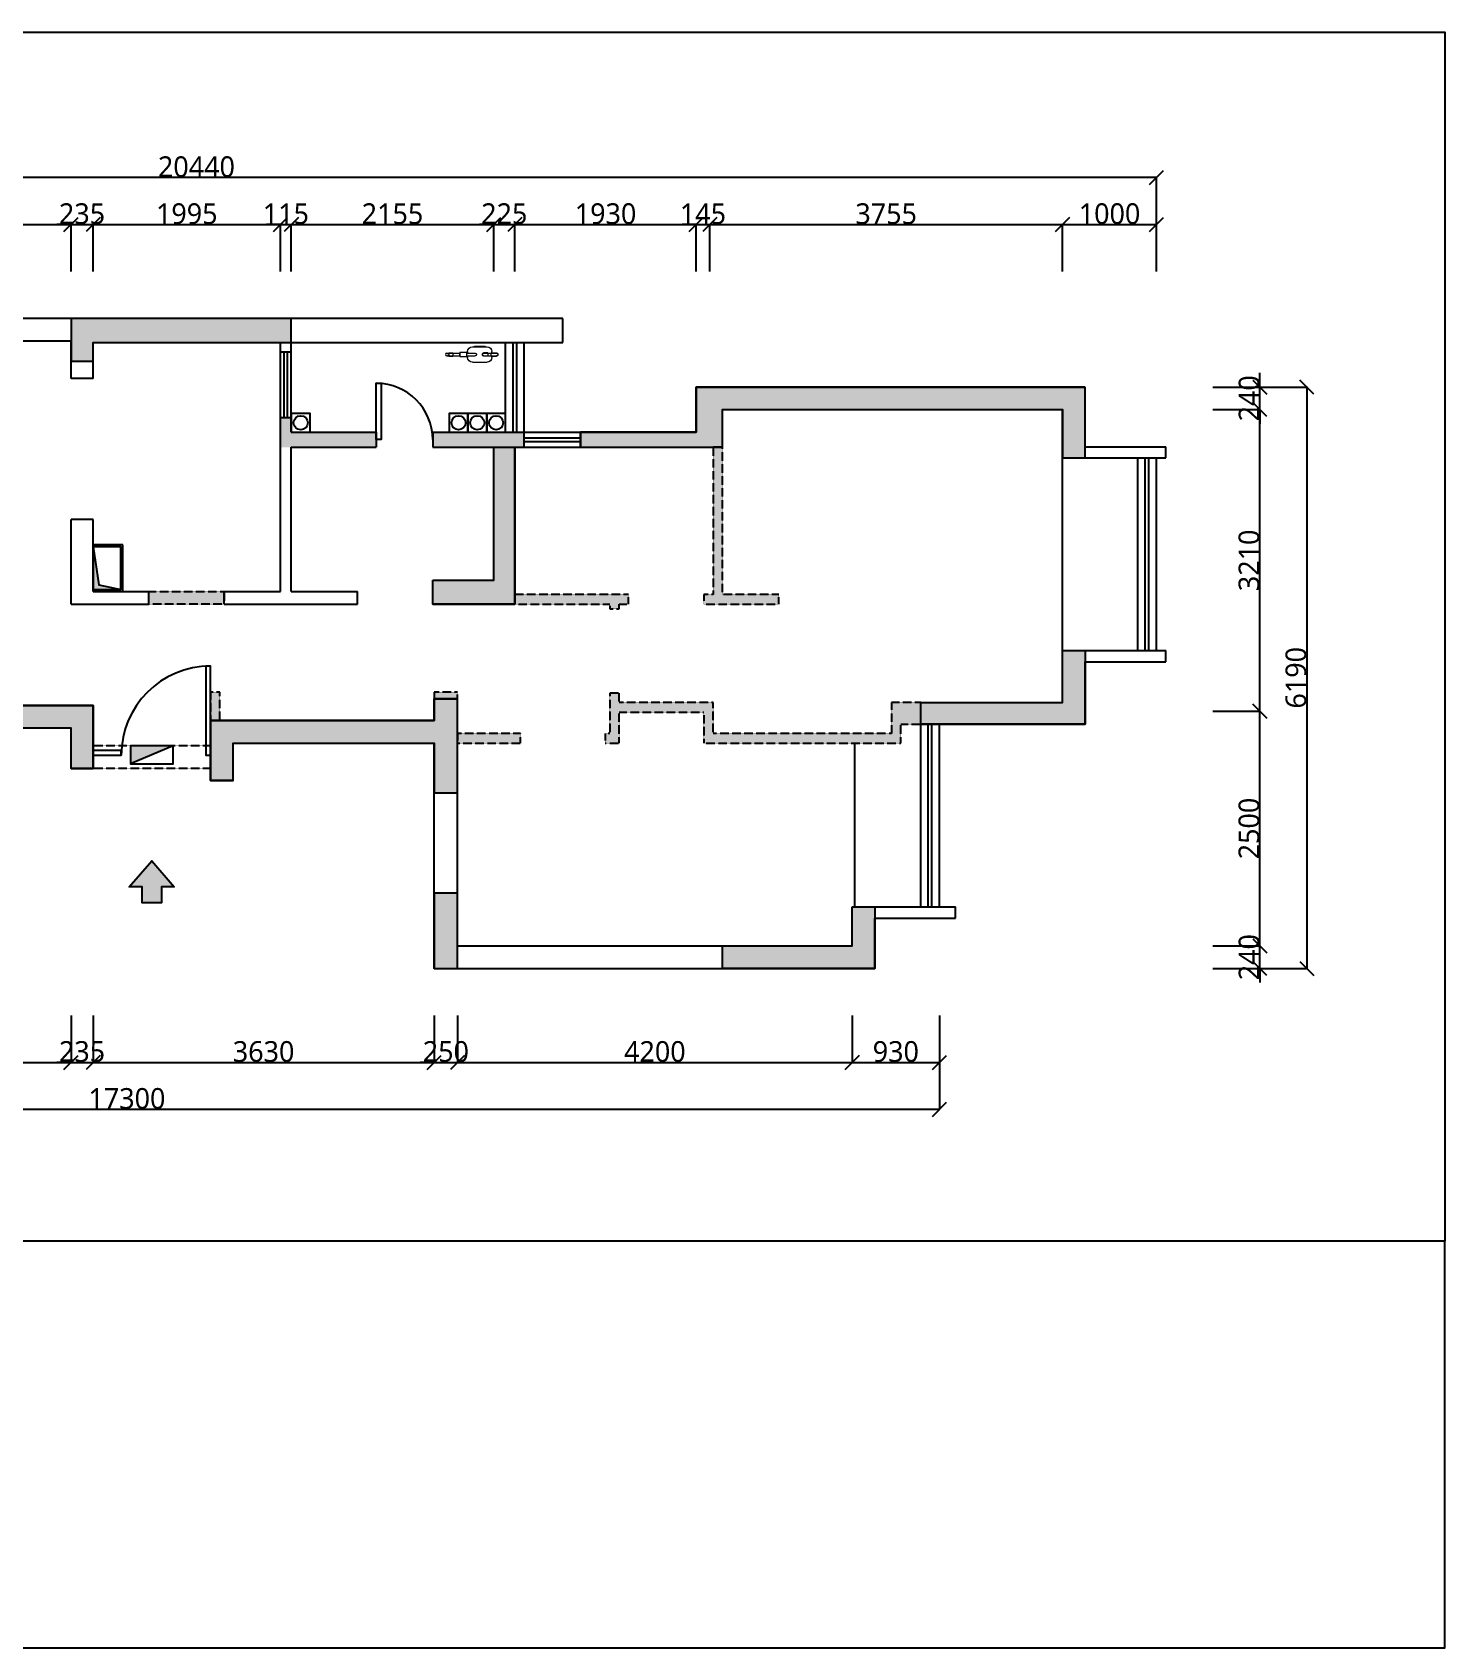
# Model space of a CAD drawing. Header units: millimetres. Extents: x -18923 to 87021, y -73077 to -1985.
# Drawn here: x 19014 to 34049, y -19183 to -1985 of the extents above; entities that cross this region are included whole.
import ezdxf

# ---------------------------------------------------------------- set-up
doc = ezdxf.new("R2010")
doc.units = ezdxf.units.MM
doc.header["$LTSCALE"] = 10
doc.linetypes.add('DASH', pattern=[0.35, 0.25, -0.1])
doc.layers.get('Defpoints').update_dxf_attribs({"color": 250})
for name, color, linetype in [('0文字-标注', 7, 'Continuous'), ('1结构-填充-剪力墙', 251, 'Continuous'), ('1结构-墙体', 7, 'Continuous'), ('1结构-墙体-新建', 7, 'Continuous'), ('1结构-楼梯-栏杆', 43, 'Continuous'), ('1结构-楼梯-梯步', 49, 'Continuous'), ('1结构-窗及电梯', 133, 'Continuous'), ('1结构-门', 133, 'Continuous'), ('2平面-家具-细线', 8, 'Continuous'), ('wall', 1, 'Continuous'), ('平面-文字', 255, 'Continuous'), ('设施-建筑立管-烟', 37, 'Continuous')]:
    doc.layers.add(name, color=color, linetype=linetype)
doc.layers.add('电气', color=18, linetype='Continuous', lineweight=9)
doc.styles.add('dim_font', font='SIMPLEX.shx', dxfattribs={"width": 0.8})
doc.styles.add('图框－雅黑', font='')
doc.styles.get('图框－雅黑').set_extended_font_data('Microsoft YaHei')
doc.dimstyles.new('1-30', dxfattribs={"dimtxt": 150, "dimasz": 4, "dimexe": 1.5, "dimexo": 0, "dimgap": 0.6, "dimtad": 1, "dimdec": 0, "dimlfac": 30, "dimdsep": 46, "dimtxsty": 'dim_font', "dimblk": 'DOTSMALL', "dimcen": 4, "dimdle": 1.5, "dimclrd": 123, "dimclre": 123, "dimclrt": 256, "dimadec": 0, "dimazin": 0, "dimtfac": 1, "dimtdec": 0, "dimtix": 1, "dimtmove": 2, "dimatfit": 3, "dimldrblk": 'DOTSMALL', "dimfxl": 1.5, "dimarcsym": 0})

# ---------------------------------------------------------------- blocks, each defined once
blk = doc.blocks.new('A$C49040A04')
at = {"layer": '设施-建筑立管-烟', "linetype": 'ByBlock'}
blk.add_hatch(color=256, dxfattribs=at).paths.add_polyline_path([(315, 20), (315, 475), (249, 68), (20, 20)])
for p, q in [((0, 495), (315, 495)), ((0, 0), (0, 495))]:
    blk.add_line(p, q, dxfattribs=at)
blk.add_lwpolyline([(315, 20), (20, 20), (20, 475), (315, 475)], close=True, dxfattribs=at)
blk.add_lwpolyline([(315, 475), (254, 70), (20, 20)], dxfattribs=at)
blk = doc.blocks.new('煤气表')
at = {"layer": '电气'}
for p, q in [((834834, -435985), (834792, -435985)), ((834834, -435985), (834792, -435985)), ((834894, -435987), (834792, -435987)), ((834894, -435987), (834792, -435987)), ((834894, -436011), (834792, -436011)), ((834894, -436011), (834792, -436011)), ((834834, -436014), (834792, -436014)), ((834834, -436014), (834792, -436014)), ((834829, -435987), (834829, -435975)), ((834829, -435987), (834829, -435975)), ((834829, -436023), (834829, -436011)), ((834829, -436023), (834829, -436011)), ((834834, -436014), (834834, -435985)), ((834834, -436014), (834834, -435985)), ((834863, -435987), (834834, -435987)), ((834863, -435987), (834834, -435987)), ((834863, -436011), (834834, -436011)), ((834863, -436011), (834834, -436011)), ((834863, -435985), (834863, -436013)), ((834863, -435985), (834897, -435985)), ((834863, -435985), (834863, -436013)), ((834863, -435985), (834897, -435985)), ((834863, -436013), (834897, -436013)), ((834863, -436013), (834897, -436013)), ((834989, -435935), (834869, -435935)), ((834989, -435935), (834869, -435935)), ((834973, -435931), (834885, -435931)), ((834885, -435935), (834885, -435931)), ((834973, -435931), (834885, -435931)), ((834885, -435935), (834885, -435931)), ((835034, -435987), (834967, -435987)), ((835034, -435987), (834967, -435987)), ((835034, -436011), (834967, -436011)), ((835034, -436011), (834967, -436011)), ((834973, -435935), (834973, -435931)), ((834973, -435935), (834973, -435931)), ((835029, -435975), (835029, -435987)), ((835029, -435975), (835029, -435987)), ((835029, -436011), (835029, -436023)), ((835029, -436011), (835029, -436023)), ((835034, -436015), (835034, -435983)), ((835034, -435983), (835093, -435983)), ((835034, -436015), (835034, -435983)), ((835034, -435983), (835093, -435983)), ((835093, -436015), (835034, -436015)), ((835093, -436015), (835034, -436015)), ((835062, -436015), (835062, -436015)), ((835062, -436015), (835062, -436015)), ((835066, -436015), (835066, -436015)), ((835066, -436015), (835066, -436015)), ((835093, -435983), (835093, -436015)), ((835093, -435983), (835093, -436015)), ((835199, -435987), (835093, -435987)), ((835199, -435987), (835093, -435987)), ((835093, -436015), (835093, -435991)), ((835093, -436015), (835093, -435991)), ((835199, -436011), (835093, -436011)), ((835199, -436011), (835093, -436011)), ((835152, -436011), (835149, -436011)), ((835152, -436011), (835149, -436011)), ((835152, -435985), (835152, -436013)), ((835184, -435985), (835152, -435985)), ((835152, -435985), (835152, -436013)), ((835184, -435985), (835152, -435985)), ((835184, -436013), (835152, -436013)), ((835184, -436013), (835152, -436013)), ((835184, -435985), (835184, -436013)), ((835184, -435985), (835184, -436013)), ((834989, -436063), (834869, -436063)), ((834989, -436063), (834869, -436063))]:
    blk.add_line(p, q, dxfattribs=at)
blk.add_circle((835199, -435999), 12, dxfattribs=at)
blk.add_circle((835199, -435999), 12, dxfattribs=at)
blk.add_circle((835199, -435999), 12, dxfattribs=at)
blk.add_circle((835199, -435999), 12, dxfattribs=at)
blk.add_circle((835199, -435999), 12, dxfattribs=at)
blk.add_circle((835199, -435999), 12, dxfattribs=at)
for centre, radius, start, end in [((834792, -435999), 14.4, 90, 270), ((834792, -435999), 14.4, 90, 270), ((834792, -435999), 12, 90, 270), ((834792, -435999), 12, 90, 270), ((834869, -435975), 40, 90, 180), ((834869, -435975), 40, 90, 180), ((834869, -436023), 40, 180, 270), ((834869, -436023), 40, 180, 270), ((834894, -435999), 14.4, 270, 90), ((834894, -435999), 14.4, 270, 90), ((834894, -435999), 12, 270, 90), ((834894, -435999), 12, 270, 90), ((834967, -435999), 12, 90, 270), ((834967, -435999), 12, 90, 270), ((834989, -435975), 40, 0, 90), ((834989, -435975), 40, 0, 90), ((834989, -436023), 40, 270, 0), ((834989, -436023), 40, 270, 0)]:
    blk.add_arc(centre, radius, start, end, dxfattribs=at)
blk = doc.blocks.new('_OBLIQUE')
at = {"color": 0, "linetype": 'ByBlock'}
blk.add_line((-0.5, -0.5), (0.5, 0.5), dxfattribs=at)
blk = doc.blocks.new('*D504')
at = {"layer": '0文字-标注', "color": 8, "lineweight": -2, "transparency": 16777216}
for p, q in [((15966, -12452), (15966, -12953)), ((19426, -12452), (19426, -12953)), ((15964, -12952), (19427, -12952))]:
    blk.add_line(p, q, dxfattribs=at)
at = {"layer": 'Defpoints', "color": 0, "transparency": 16777216}
for p in [(15966, -12452), (19426, -12452), (19426, -12952)]:
    blk.add_point(p, dxfattribs=at)
at = {"layer": '0文字-标注', "color": 8, "lineweight": -2, "transparency": 16777216, "xscale": 150, "yscale": 150, "zscale": 150, "rotation": 180}
blk.add_blockref('_OBLIQUE', (15966, -12952), dxfattribs=at)
at = {"layer": '0文字-标注', "color": 8, "lineweight": -2, "transparency": 16777216, "xscale": 150, "yscale": 150, "zscale": 150}
blk.add_blockref('_OBLIQUE', (19426, -12952), dxfattribs=at)
at = {"layer": '0文字-标注', "color": 255, "transparency": 16777216, "insert": (17696, -12837), "char_height": 220, "attachment_point": 5, "style": '图框－雅黑'}
blk.add_mtext('3460', dxfattribs=at)
blk = doc.blocks.new('_DotSmall')
at = {"color": 0, "linetype": 'ByBlock', "const_width": 0.5}
blk.add_lwpolyline([(-0.0625, 0, 1), (0.0625, 0, 1)], format="xyb", close=True, dxfattribs=at)
blk = doc.blocks.new('*D505')
at = {"layer": '0文字-标注', "color": 8, "lineweight": -2, "transparency": 16777216}
for p, q in [((19426, -12452), (19426, -12953)), ((19661, -12452), (19661, -12953)), ((19426, -12952), (19276, -12952)), ((19426, -12952), (19661, -12952)), ((19661, -12952), (19811, -12952))]:
    blk.add_line(p, q, dxfattribs=at)
at = {"layer": 'Defpoints', "color": 0, "transparency": 16777216}
for p in [(19426, -12452), (19661, -12452), (19661, -12952)]:
    blk.add_point(p, dxfattribs=at)
at = {"layer": '0文字-标注', "color": 8, "lineweight": -2, "transparency": 16777216, "xscale": 150, "yscale": 150, "zscale": 150}
blk.add_blockref('_OBLIQUE', (19426, -12952), dxfattribs=at)
at = {"layer": '0文字-标注', "color": 8, "lineweight": -2, "transparency": 16777216, "xscale": 150, "yscale": 150, "zscale": 150, "rotation": 180}
blk.add_blockref('_OBLIQUE', (19661, -12952), dxfattribs=at)
at = {"layer": '0文字-标注', "color": 255, "transparency": 16777216, "insert": (19543, -12837), "char_height": 220, "attachment_point": 5, "style": '图框－雅黑'}
blk.add_mtext('235', dxfattribs=at)
blk = doc.blocks.new('*D506')
at = {"layer": '0文字-标注', "color": 8, "lineweight": -2, "transparency": 16777216}
for p, q in [((19661, -12452), (19661, -12953)), ((23291, -12452), (23291, -12953)), ((19659, -12952), (23292, -12952))]:
    blk.add_line(p, q, dxfattribs=at)
at = {"layer": 'Defpoints', "color": 0, "transparency": 16777216}
for p in [(19661, -12452), (23291, -12452), (23291, -12952)]:
    blk.add_point(p, dxfattribs=at)
at = {"layer": '0文字-标注', "color": 8, "lineweight": -2, "transparency": 16777216, "xscale": 150, "yscale": 150, "zscale": 150, "rotation": 180}
blk.add_blockref('_OBLIQUE', (19661, -12952), dxfattribs=at)
at = {"layer": '0文字-标注', "color": 8, "lineweight": -2, "transparency": 16777216, "xscale": 150, "yscale": 150, "zscale": 150}
blk.add_blockref('_OBLIQUE', (23291, -12952), dxfattribs=at)
at = {"layer": '0文字-标注', "color": 255, "transparency": 16777216, "insert": (21476, -12837), "char_height": 220, "attachment_point": 5, "style": '图框－雅黑'}
blk.add_mtext('3630', dxfattribs=at)
blk = doc.blocks.new('*D507')
at = {"layer": '0文字-标注', "color": 8, "lineweight": -2, "transparency": 16777216}
for p, q in [((23291, -12452), (23291, -12953)), ((23541, -12452), (23541, -12953)), ((23291, -12952), (23141, -12952)), ((23291, -12952), (23541, -12952)), ((23541, -12952), (23691, -12952))]:
    blk.add_line(p, q, dxfattribs=at)
at = {"layer": 'Defpoints', "color": 0, "transparency": 16777216}
for p in [(23291, -12452), (23541, -12452), (23541, -12952)]:
    blk.add_point(p, dxfattribs=at)
at = {"layer": '0文字-标注', "color": 8, "lineweight": -2, "transparency": 16777216, "xscale": 150, "yscale": 150, "zscale": 150}
blk.add_blockref('_OBLIQUE', (23291, -12952), dxfattribs=at)
at = {"layer": '0文字-标注', "color": 8, "lineweight": -2, "transparency": 16777216, "xscale": 150, "yscale": 150, "zscale": 150, "rotation": 180}
blk.add_blockref('_OBLIQUE', (23541, -12952), dxfattribs=at)
at = {"layer": '0文字-标注', "color": 255, "transparency": 16777216, "insert": (23416, -12837), "char_height": 220, "attachment_point": 5, "style": '图框－雅黑'}
blk.add_mtext('250', dxfattribs=at)
blk = doc.blocks.new('*D508')
at = {"layer": '0文字-标注', "color": 8, "lineweight": -2, "transparency": 16777216}
for p, q in [((23541, -12452), (23541, -12953)), ((27741, -12452), (27741, -12953)), ((23539, -12952), (27742, -12952))]:
    blk.add_line(p, q, dxfattribs=at)
at = {"layer": 'Defpoints', "color": 0, "transparency": 16777216}
for p in [(23541, -12452), (27741, -12452), (27741, -12952)]:
    blk.add_point(p, dxfattribs=at)
at = {"layer": '0文字-标注', "color": 8, "lineweight": -2, "transparency": 16777216, "xscale": 150, "yscale": 150, "zscale": 150, "rotation": 180}
blk.add_blockref('_OBLIQUE', (23541, -12952), dxfattribs=at)
at = {"layer": '0文字-标注', "color": 8, "lineweight": -2, "transparency": 16777216, "xscale": 150, "yscale": 150, "zscale": 150}
blk.add_blockref('_OBLIQUE', (27741, -12952), dxfattribs=at)
at = {"layer": '0文字-标注', "color": 255, "transparency": 16777216, "insert": (25641, -12837), "char_height": 220, "attachment_point": 5, "style": '图框－雅黑'}
blk.add_mtext('4200', dxfattribs=at)
blk = doc.blocks.new('*D509')
at = {"layer": '0文字-标注', "color": 8, "lineweight": -2, "transparency": 16777216}
for p, q in [((27741, -12452), (27741, -12953)), ((28671, -12452), (28671, -12953)), ((27739, -12952), (28672, -12952))]:
    blk.add_line(p, q, dxfattribs=at)
at = {"layer": 'Defpoints', "color": 0, "transparency": 16777216}
for p in [(27741, -12452), (28671, -12452), (28671, -12952)]:
    blk.add_point(p, dxfattribs=at)
at = {"layer": '0文字-标注', "color": 8, "lineweight": -2, "transparency": 16777216, "xscale": 150, "yscale": 150, "zscale": 150, "rotation": 180}
blk.add_blockref('_OBLIQUE', (27741, -12952), dxfattribs=at)
at = {"layer": '0文字-标注', "color": 8, "lineweight": -2, "transparency": 16777216, "xscale": 150, "yscale": 150, "zscale": 150}
blk.add_blockref('_OBLIQUE', (28671, -12952), dxfattribs=at)
at = {"layer": '0文字-标注', "color": 255, "transparency": 16777216, "insert": (28206, -12837), "char_height": 220, "attachment_point": 5, "style": '图框－雅黑'}
blk.add_mtext('930', dxfattribs=at)
blk = doc.blocks.new('*D510')
at = {"layer": '0文字-标注', "color": 8, "lineweight": -2, "transparency": 16777216}
for p, q in [((11371, -12452), (11371, -13453)), ((28671, -12452), (28671, -13453)), ((28672, -13452), (11369, -13452))]:
    blk.add_line(p, q, dxfattribs=at)
at = {"layer": 'Defpoints', "color": 0, "transparency": 16777216}
for p in [(11371, -12452), (28671, -12452), (11371, -13452)]:
    blk.add_point(p, dxfattribs=at)
at = {"layer": '0文字-标注', "color": 8, "lineweight": -2, "transparency": 16777216, "xscale": 150, "yscale": 150, "zscale": 150, "rotation": 180}
blk.add_blockref('_OBLIQUE', (11371, -13452), dxfattribs=at)
at = {"layer": '0文字-标注', "color": 8, "lineweight": -2, "transparency": 16777216, "xscale": 150, "yscale": 150, "zscale": 150}
blk.add_blockref('_OBLIQUE', (28671, -13452), dxfattribs=at)
at = {"layer": '0文字-标注', "color": 255, "transparency": 16777216, "insert": (20021, -13337), "char_height": 220, "attachment_point": 5, "style": '图框－雅黑'}
blk.add_mtext('17300', dxfattribs=at)
blk = doc.blocks.new('*D511')
at = {"layer": '0文字-标注', "color": 8, "lineweight": -2, "transparency": 16777216}
for p, q in [((32081, -11712), (32081, -11562)), ((31581, -11712), (32082, -11712)), ((32081, -11952), (32081, -11712)), ((31581, -11952), (32082, -11952)), ((32081, -11952), (32081, -12102))]:
    blk.add_line(p, q, dxfattribs=at)
at = {"layer": 'Defpoints', "color": 0, "transparency": 16777216}
for p in [(31581, -11712), (32081, -11712), (31581, -11952)]:
    blk.add_point(p, dxfattribs=at)
at = {"layer": '0文字-标注', "color": 8, "lineweight": -2, "transparency": 16777216, "xscale": 150, "yscale": 150, "zscale": 150}
for p, rotation in [((32081, -11712), 270), ((32081, -11952), 90)]:
    blk.add_blockref('_OBLIQUE', p, dxfattribs=dict(at, rotation=rotation))
at = {"layer": '0文字-标注', "color": 255, "transparency": 16777216, "insert": (31967, -11832), "char_height": 220, "attachment_point": 5, "rotation": 90, "style": '图框－雅黑'}
blk.add_mtext('240', dxfattribs=at)
blk = doc.blocks.new('*D512')
at = {"layer": '0文字-标注', "color": 8, "lineweight": -2, "transparency": 16777216}
for p, q in [((31581, -9212), (32082, -9212)), ((32081, -11713), (32081, -9210)), ((31581, -11712), (32082, -11712))]:
    blk.add_line(p, q, dxfattribs=at)
at = {"layer": 'Defpoints', "color": 0, "transparency": 16777216}
for p in [(31581, -9212), (32081, -9212), (31581, -11712)]:
    blk.add_point(p, dxfattribs=at)
at = {"layer": '0文字-标注', "color": 8, "lineweight": -2, "transparency": 16777216, "xscale": 150, "yscale": 150, "zscale": 150}
for p, rotation in [((32081, -9212), 90), ((32081, -11712), 270)]:
    blk.add_blockref('_OBLIQUE', p, dxfattribs=dict(at, rotation=rotation))
at = {"layer": '0文字-标注', "color": 255, "transparency": 16777216, "insert": (31966, -10462), "char_height": 220, "attachment_point": 5, "rotation": 90, "style": '图框－雅黑'}
blk.add_mtext('2500', dxfattribs=at)
blk = doc.blocks.new('*D513')
at = {"layer": '0文字-标注', "color": 8, "lineweight": -2, "transparency": 16777216}
for p, q in [((31581, -6002), (32082, -6002)), ((32081, -9213), (32081, -6000)), ((31581, -9212), (32082, -9212))]:
    blk.add_line(p, q, dxfattribs=at)
at = {"layer": 'Defpoints', "color": 0, "transparency": 16777216}
for p in [(31581, -6002), (32081, -6002), (31581, -9212)]:
    blk.add_point(p, dxfattribs=at)
at = {"layer": '0文字-标注', "color": 8, "lineweight": -2, "transparency": 16777216, "xscale": 150, "yscale": 150, "zscale": 150}
for p, rotation in [((32081, -6002), 90), ((32081, -9212), 270)]:
    blk.add_blockref('_OBLIQUE', p, dxfattribs=dict(at, rotation=rotation))
at = {"layer": '0文字-标注', "color": 255, "transparency": 16777216, "insert": (31966, -7607), "char_height": 220, "attachment_point": 5, "rotation": 90, "style": '图框－雅黑'}
blk.add_mtext('3210', dxfattribs=at)
blk = doc.blocks.new('*D514')
at = {"layer": '0文字-标注', "color": 8, "lineweight": -2, "transparency": 16777216}
for p, q in [((32081, -5762), (32081, -5612)), ((31581, -5762), (32082, -5762)), ((32081, -6002), (32081, -5762)), ((31581, -6002), (32082, -6002)), ((32081, -6002), (32081, -6152))]:
    blk.add_line(p, q, dxfattribs=at)
at = {"layer": 'Defpoints', "color": 0, "transparency": 16777216}
for p in [(31581, -5762), (32081, -5762), (31581, -6002)]:
    blk.add_point(p, dxfattribs=at)
at = {"layer": '0文字-标注', "color": 8, "lineweight": -2, "transparency": 16777216, "xscale": 150, "yscale": 150, "zscale": 150}
for p, rotation in [((32081, -5762), 270), ((32081, -6002), 90)]:
    blk.add_blockref('_OBLIQUE', p, dxfattribs=dict(at, rotation=rotation))
at = {"layer": '0文字-标注', "color": 255, "transparency": 16777216, "insert": (31967, -5882), "char_height": 220, "attachment_point": 5, "rotation": 90, "style": '图框－雅黑'}
blk.add_mtext('240', dxfattribs=at)
blk = doc.blocks.new('*D515')
at = {"layer": '0文字-标注', "color": 8, "lineweight": -2, "transparency": 16777216}
for p, q in [((31581, -5762), (32582, -5762)), ((32581, -5760), (32581, -11953)), ((31581, -11952), (32582, -11952))]:
    blk.add_line(p, q, dxfattribs=at)
at = {"layer": 'Defpoints', "color": 0, "transparency": 16777216}
for p in [(31581, -5762), (31581, -11952), (32581, -11952)]:
    blk.add_point(p, dxfattribs=at)
at = {"layer": '0文字-标注', "color": 8, "lineweight": -2, "transparency": 16777216, "xscale": 150, "yscale": 150, "zscale": 150}
for p, rotation in [((32581, -5762), 90), ((32581, -11952), 270)]:
    blk.add_blockref('_OBLIQUE', p, dxfattribs=dict(at, rotation=rotation))
at = {"layer": '0文字-标注', "color": 255, "transparency": 16777216, "insert": (32466, -8857), "char_height": 220, "attachment_point": 5, "rotation": 90, "style": '图框－雅黑'}
blk.add_mtext('6190', dxfattribs=at)
blk = doc.blocks.new('*D524')
at = {"layer": '0文字-标注', "color": 8, "lineweight": -2, "transparency": 16777216}
for p, q in [((12244, -4032), (19427, -4032)), ((12246, -4532), (12246, -4031)), ((19426, -4532), (19426, -4031))]:
    blk.add_line(p, q, dxfattribs=at)
at = {"layer": 'Defpoints', "color": 0, "transparency": 16777216}
for p in [(19426, -4032), (12246, -4532), (19426, -4532)]:
    blk.add_point(p, dxfattribs=at)
at = {"layer": '0文字-标注', "color": 8, "lineweight": -2, "transparency": 16777216, "xscale": 150, "yscale": 150, "zscale": 150, "rotation": 180}
blk.add_blockref('_OBLIQUE', (12246, -4032), dxfattribs=at)
at = {"layer": '0文字-标注', "color": 8, "lineweight": -2, "transparency": 16777216, "xscale": 150, "yscale": 150, "zscale": 150}
blk.add_blockref('_OBLIQUE', (19426, -4032), dxfattribs=at)
at = {"layer": '0文字-标注', "color": 255, "transparency": 16777216, "insert": (15836, -3917), "char_height": 220, "attachment_point": 5, "style": '图框－雅黑'}
blk.add_mtext('7180', dxfattribs=at)
blk = doc.blocks.new('*D525')
at = {"layer": '0文字-标注', "color": 8, "lineweight": -2, "transparency": 16777216}
for p, q in [((19426, -4032), (19276, -4032)), ((19426, -4532), (19426, -4031)), ((19426, -4032), (19661, -4032)), ((19661, -4532), (19661, -4031)), ((19661, -4032), (19811, -4032))]:
    blk.add_line(p, q, dxfattribs=at)
at = {"layer": 'Defpoints', "color": 0, "transparency": 16777216}
for p in [(19661, -4032), (19426, -4532), (19661, -4532)]:
    blk.add_point(p, dxfattribs=at)
at = {"layer": '0文字-标注', "color": 8, "lineweight": -2, "transparency": 16777216, "xscale": 150, "yscale": 150, "zscale": 150}
blk.add_blockref('_OBLIQUE', (19426, -4032), dxfattribs=at)
at = {"layer": '0文字-标注', "color": 8, "lineweight": -2, "transparency": 16777216, "xscale": 150, "yscale": 150, "zscale": 150, "rotation": 180}
blk.add_blockref('_OBLIQUE', (19661, -4032), dxfattribs=at)
at = {"layer": '0文字-标注', "color": 255, "transparency": 16777216, "insert": (19543, -3917), "char_height": 220, "attachment_point": 5, "style": '图框－雅黑'}
blk.add_mtext('235', dxfattribs=at)
blk = doc.blocks.new('*D526')
at = {"layer": '0文字-标注', "color": 8, "lineweight": -2, "transparency": 16777216}
for p, q in [((19659, -4032), (21657, -4032)), ((19661, -4532), (19661, -4031)), ((21656, -4532), (21656, -4031))]:
    blk.add_line(p, q, dxfattribs=at)
at = {"layer": 'Defpoints', "color": 0, "transparency": 16777216}
for p in [(21656, -4032), (19661, -4532), (21656, -4532)]:
    blk.add_point(p, dxfattribs=at)
at = {"layer": '0文字-标注', "color": 8, "lineweight": -2, "transparency": 16777216, "xscale": 150, "yscale": 150, "zscale": 150, "rotation": 180}
blk.add_blockref('_OBLIQUE', (19661, -4032), dxfattribs=at)
at = {"layer": '0文字-标注', "color": 8, "lineweight": -2, "transparency": 16777216, "xscale": 150, "yscale": 150, "zscale": 150}
blk.add_blockref('_OBLIQUE', (21656, -4032), dxfattribs=at)
at = {"layer": '0文字-标注', "color": 255, "transparency": 16777216, "insert": (20658, -3917), "char_height": 220, "attachment_point": 5, "style": '图框－雅黑'}
blk.add_mtext('1995', dxfattribs=at)
blk = doc.blocks.new('*D527')
at = {"layer": '0文字-标注', "color": 8, "lineweight": -2, "transparency": 16777216}
for p, q in [((21656, -4032), (21506, -4032)), ((21656, -4532), (21656, -4031)), ((21656, -4032), (21771, -4032)), ((21771, -4532), (21771, -4031)), ((21771, -4032), (21921, -4032))]:
    blk.add_line(p, q, dxfattribs=at)
at = {"layer": 'Defpoints', "color": 0, "transparency": 16777216}
for p in [(21771, -4032), (21656, -4532), (21771, -4532)]:
    blk.add_point(p, dxfattribs=at)
at = {"layer": '0文字-标注', "color": 8, "lineweight": -2, "transparency": 16777216, "xscale": 150, "yscale": 150, "zscale": 150}
blk.add_blockref('_OBLIQUE', (21656, -4032), dxfattribs=at)
at = {"layer": '0文字-标注', "color": 8, "lineweight": -2, "transparency": 16777216, "xscale": 150, "yscale": 150, "zscale": 150, "rotation": 180}
blk.add_blockref('_OBLIQUE', (21771, -4032), dxfattribs=at)
at = {"layer": '0文字-标注', "color": 255, "transparency": 16777216, "insert": (21713, -3917), "char_height": 220, "attachment_point": 5, "style": '图框－雅黑'}
blk.add_mtext('115', dxfattribs=at)
blk = doc.blocks.new('*D528')
at = {"layer": '0文字-标注', "color": 8, "lineweight": -2, "transparency": 16777216}
for p, q in [((21769, -4032), (23927, -4032)), ((21771, -4532), (21771, -4031)), ((23926, -4532), (23926, -4031))]:
    blk.add_line(p, q, dxfattribs=at)
at = {"layer": 'Defpoints', "color": 0, "transparency": 16777216}
for p in [(23926, -4032), (21771, -4532), (23926, -4532)]:
    blk.add_point(p, dxfattribs=at)
at = {"layer": '0文字-标注', "color": 8, "lineweight": -2, "transparency": 16777216, "xscale": 150, "yscale": 150, "zscale": 150, "rotation": 180}
blk.add_blockref('_OBLIQUE', (21771, -4032), dxfattribs=at)
at = {"layer": '0文字-标注', "color": 8, "lineweight": -2, "transparency": 16777216, "xscale": 150, "yscale": 150, "zscale": 150}
blk.add_blockref('_OBLIQUE', (23926, -4032), dxfattribs=at)
at = {"layer": '0文字-标注', "color": 255, "transparency": 16777216, "insert": (22848, -3917), "char_height": 220, "attachment_point": 5, "style": '图框－雅黑'}
blk.add_mtext('2155', dxfattribs=at)
blk = doc.blocks.new('*D529')
at = {"layer": '0文字-标注', "color": 8, "lineweight": -2, "transparency": 16777216}
for p, q in [((23926, -4032), (23776, -4032)), ((23926, -4532), (23926, -4031)), ((23926, -4032), (24151, -4032)), ((24151, -4532), (24151, -4031)), ((24151, -4032), (24301, -4032))]:
    blk.add_line(p, q, dxfattribs=at)
at = {"layer": 'Defpoints', "color": 0, "transparency": 16777216}
for p in [(24151, -4032), (23926, -4532), (24151, -4532)]:
    blk.add_point(p, dxfattribs=at)
at = {"layer": '0文字-标注', "color": 8, "lineweight": -2, "transparency": 16777216, "xscale": 150, "yscale": 150, "zscale": 150}
blk.add_blockref('_OBLIQUE', (23926, -4032), dxfattribs=at)
at = {"layer": '0文字-标注', "color": 8, "lineweight": -2, "transparency": 16777216, "xscale": 150, "yscale": 150, "zscale": 150, "rotation": 180}
blk.add_blockref('_OBLIQUE', (24151, -4032), dxfattribs=at)
at = {"layer": '0文字-标注', "color": 255, "transparency": 16777216, "insert": (24038, -3917), "char_height": 220, "attachment_point": 5, "style": '图框－雅黑'}
blk.add_mtext('225', dxfattribs=at)
blk = doc.blocks.new('*D530')
at = {"layer": '0文字-标注', "color": 8, "lineweight": -2, "transparency": 16777216}
for p, q in [((24149, -4032), (26082, -4032)), ((24151, -4532), (24151, -4031)), ((26081, -4532), (26081, -4031))]:
    blk.add_line(p, q, dxfattribs=at)
at = {"layer": 'Defpoints', "color": 0, "transparency": 16777216}
for p in [(26081, -4032), (24151, -4532), (26081, -4532)]:
    blk.add_point(p, dxfattribs=at)
at = {"layer": '0文字-标注', "color": 8, "lineweight": -2, "transparency": 16777216, "xscale": 150, "yscale": 150, "zscale": 150, "rotation": 180}
blk.add_blockref('_OBLIQUE', (24151, -4032), dxfattribs=at)
at = {"layer": '0文字-标注', "color": 8, "lineweight": -2, "transparency": 16777216, "xscale": 150, "yscale": 150, "zscale": 150}
blk.add_blockref('_OBLIQUE', (26081, -4032), dxfattribs=at)
at = {"layer": '0文字-标注', "color": 255, "transparency": 16777216, "insert": (25116, -3917), "char_height": 220, "attachment_point": 5, "style": '图框－雅黑'}
blk.add_mtext('1930', dxfattribs=at)
blk = doc.blocks.new('*D531')
at = {"layer": '0文字-标注', "color": 8, "lineweight": -2, "transparency": 16777216}
for p, q in [((26081, -4032), (25931, -4032)), ((26081, -4532), (26081, -4031)), ((26081, -4032), (26226, -4032)), ((26226, -4532), (26226, -4031)), ((26226, -4032), (26376, -4032))]:
    blk.add_line(p, q, dxfattribs=at)
at = {"layer": 'Defpoints', "color": 0, "transparency": 16777216}
for p in [(26226, -4032), (26081, -4532), (26226, -4532)]:
    blk.add_point(p, dxfattribs=at)
at = {"layer": '0文字-标注', "color": 8, "lineweight": -2, "transparency": 16777216, "xscale": 150, "yscale": 150, "zscale": 150}
blk.add_blockref('_OBLIQUE', (26081, -4032), dxfattribs=at)
at = {"layer": '0文字-标注', "color": 8, "lineweight": -2, "transparency": 16777216, "xscale": 150, "yscale": 150, "zscale": 150, "rotation": 180}
blk.add_blockref('_OBLIQUE', (26226, -4032), dxfattribs=at)
at = {"layer": '0文字-标注', "color": 255, "transparency": 16777216, "insert": (26153, -3917), "char_height": 220, "attachment_point": 5, "style": '图框－雅黑'}
blk.add_mtext('145', dxfattribs=at)
blk = doc.blocks.new('*D532')
at = {"layer": '0文字-标注', "color": 8, "lineweight": -2, "transparency": 16777216}
for p, q in [((26224, -4032), (29982, -4032)), ((26226, -4532), (26226, -4031)), ((29981, -4532), (29981, -4031))]:
    blk.add_line(p, q, dxfattribs=at)
at = {"layer": 'Defpoints', "color": 0, "transparency": 16777216}
for p in [(29981, -4032), (26226, -4532), (29981, -4532)]:
    blk.add_point(p, dxfattribs=at)
at = {"layer": '0文字-标注', "color": 8, "lineweight": -2, "transparency": 16777216, "xscale": 150, "yscale": 150, "zscale": 150, "rotation": 180}
blk.add_blockref('_OBLIQUE', (26226, -4032), dxfattribs=at)
at = {"layer": '0文字-标注', "color": 8, "lineweight": -2, "transparency": 16777216, "xscale": 150, "yscale": 150, "zscale": 150}
blk.add_blockref('_OBLIQUE', (29981, -4032), dxfattribs=at)
at = {"layer": '0文字-标注', "color": 255, "transparency": 16777216, "insert": (28103, -3917), "char_height": 220, "attachment_point": 5, "style": '图框－雅黑'}
blk.add_mtext('3755', dxfattribs=at)
blk = doc.blocks.new('*D533')
at = {"layer": '0文字-标注', "color": 8, "lineweight": -2, "transparency": 16777216}
for p, q in [((29979, -4032), (30982, -4032)), ((29981, -4532), (29981, -4031)), ((30981, -4532), (30981, -4031))]:
    blk.add_line(p, q, dxfattribs=at)
at = {"layer": 'Defpoints', "color": 0, "transparency": 16777216}
for p in [(30981, -4032), (29981, -4532), (30981, -4532)]:
    blk.add_point(p, dxfattribs=at)
at = {"layer": '0文字-标注', "color": 8, "lineweight": -2, "transparency": 16777216, "xscale": 150, "yscale": 150, "zscale": 150, "rotation": 180}
blk.add_blockref('_OBLIQUE', (29981, -4032), dxfattribs=at)
at = {"layer": '0文字-标注', "color": 8, "lineweight": -2, "transparency": 16777216, "xscale": 150, "yscale": 150, "zscale": 150}
blk.add_blockref('_OBLIQUE', (30981, -4032), dxfattribs=at)
at = {"layer": '0文字-标注', "color": 255, "transparency": 16777216, "insert": (30481, -3917), "char_height": 220, "attachment_point": 5, "style": '图框－雅黑'}
blk.add_mtext('1000', dxfattribs=at)
blk = doc.blocks.new('*D534')
at = {"layer": '0文字-标注', "color": 8, "lineweight": -2, "transparency": 16777216}
for p, q in [((30982, -3532), (10539, -3532)), ((10541, -4532), (10541, -3531)), ((30981, -4532), (30981, -3531))]:
    blk.add_line(p, q, dxfattribs=at)
at = {"layer": 'Defpoints', "color": 0, "transparency": 16777216}
for p in [(10541, -3532), (10541, -4532), (30981, -4532)]:
    blk.add_point(p, dxfattribs=at)
at = {"layer": '0文字-标注', "color": 8, "lineweight": -2, "transparency": 16777216, "xscale": 150, "yscale": 150, "zscale": 150, "rotation": 180}
blk.add_blockref('_OBLIQUE', (10541, -3532), dxfattribs=at)
at = {"layer": '0文字-标注', "color": 8, "lineweight": -2, "transparency": 16777216, "xscale": 150, "yscale": 150, "zscale": 150}
blk.add_blockref('_OBLIQUE', (30981, -3532), dxfattribs=at)
at = {"layer": '0文字-标注', "color": 255, "transparency": 16777216, "insert": (20761, -3417), "char_height": 220, "attachment_point": 5, "style": '图框－雅黑'}
blk.add_mtext('20440', dxfattribs=at)
blk = doc.blocks.new('gh')
at = {"layer": 'wall'}
blk.add_hatch(color=250, dxfattribs=at).paths.add_polyline_path([(164817, 67983), (164817, 68175), (164362, 68175)])
at = {"layer": 'wall', "color": 250}
blk.add_line((164362, 68175), (164817, 67983), dxfattribs=at)
blk.add_lwpolyline([(164362, 68175), (164817, 68175), (164817, 67983), (164362, 67983)], close=True, dxfattribs=at)

msp = doc.modelspace()

# ---------------------------------------------------------------- hatches: boundary and pattern name
at = {"layer": '1结构-填充-剪力墙'}
h = msp.add_hatch(color=256, dxfattribs=at)
h.dxf.hatch_style = 1
h.paths.add_polyline_path([(22675.9, -6241.8), (21770.9, -6241.8), (21770.9, -6086.8), (21655.9, -6086.8), (21655.9, -6401.8), (22675.9, -6401.8)])
h.paths.add_polyline_path([(24250.9, -6241.8), (23275.9, -6241.8), (23275.9, -6401.8), (24250.9, -6401.8)])
h.paths.add_polyline_path([(27740.9, -11296.8), (27980.9, -11296.8), (27980.9, -11951.8), (26360.9, -11951.8), (26360.9, -11711.8), (27740.9, -11711.8)])
h.paths.add_polyline_path([(28470.9, -9121.8), (29980.9, -9121.8), (29980.9, -8566.8), (30220.9, -8566.8), (30220.9, -9351.8), (28470.9, -9351.8)])
h.paths.add_polyline_path([(29980.9, -6001.8), (26360.9, -6001.8), (26360.9, -5761.8), (30220.9, -5761.8), (30220.9, -6516.8), (29980.9, -6516.8)])
h.paths.add_polyline_path([(24850.9, -6241.8), (26080.9, -6241.8), (26080.9, -5761.8), (26360.9, -5761.8), (26360.9, -6401.8), (24850.9, -6401.8)])
h.paths.add_polyline_path([(23275.9, -7816.8), (23925.9, -7816.8), (23925.9, -6401.8), (24150.9, -6401.8), (24150.9, -8071.8), (23275.9, -8071.8)])
h.paths.add_polyline_path([(15725.9, -9151.8), (19660.9, -9151.8), (19660.9, -9821.8), (19425.9, -9821.8), (19425.9, -9391.8), (15965.9, -9391.8), (15725.9, -9391.8)])
h.paths.add_polyline_path([(11930.9, -11276.8), (12170.9, -11276.8), (12170.9, -11711.8), (13755.9, -11711.8), (13755.9, -11951.8), (11930.9, -11951.8)])
h.paths.add_polyline_path([(12005.9, -8751.8), (12245.9, -8751.8), (12245.9, -9151.8), (13755.9, -9151.8), (13755.9, -9391.8), (12005.9, -9391.8)])
h.paths.add_polyline_path([(12005.9, -5031.8), (13755.9, -5031.8), (13755.9, -5271.8), (12245.9, -5271.8), (12245.9, -5871.8), (12005.9, -5871.8)])
h.paths.add_polyline_path([(23540.9, -11151.8), (23290.9, -11151.8), (23290.9, -11951.8), (23540.9, -11951.8)])
h.paths.add_polyline_path([(23540.9, -9081.8), (23290.9, -9081.8), (23290.9, -9081.8), (23290.9, -9311.8), (20910.9, -9311.8), (20910.9, -9681.8), (20910.9, -9951.8), (21150.9, -9951.8), (21150.9, -9551.8), (23290.9, -9551.8), (23290.9, -10081.8), (23540.9, -10081.8)])
h.paths.add_polyline_path([(21770.9, -5031.8), (19425.9, -5031.8), (19425.9, -5486.8), (19660.9, -5486.8), (19660.9, -5286.8), (21655.9, -5286.8), (21770.9, -5286.8)])
msp.add_hatch(color=256, dxfattribs=at).paths.add_polyline_path([(20389.9, -11251.4), (20181.9, -11251.4), (20181.9, -11083.9), (20043.9, -11083.9), (20284.6, -10805.9), (20525.4, -11083.9), (20389.9, -11083.9)])
at = {"layer": '1结构-墙体-新建'}
h = msp.add_hatch(dxfattribs=at)
h.set_pattern_fill('AR-B816C', color=8, scale=0.5)
h.paths.add_polyline_path([(14175.9, -9151.8), (13755.9, -9151.8), (13755.9, -9391.8), (14175.9, -9391.8)])
h.paths.add_polyline_path([(15725.9, -9151.8), (15025.9, -9151.8), (15025.9, -9391.8), (15725.9, -9391.8)])
h.paths.add_polyline_path([(20255.9, -7936.8), (21055.9, -7936.8), (21055.9, -8071.8), (20255.9, -8071.8)])
h.paths.add_polyline_path([(26360.9, -6401.8), (26260.9, -6401.8), (26260.9, -7971.8), (26160.9, -7971.8), (26160.9, -8071.8), (26960.9, -8071.8), (26960.9, -7971.8), (26360.9, -7971.8)])
h.paths.add_polyline_path([(25360.9, -7971.8), (24150.9, -7971.8), (24150.9, -8071.8), (25160.9, -8071.8), (25160.9, -8121.8), (25260.9, -8121.8), (25260.9, -8071.8), (25360.9, -8071.8)])
h.paths.add_polyline_path([(28260.9, -9351.8), (28470.9, -9351.8), (28470.9, -9121.8), (28160.9, -9121.8), (28160.9, -9451.8), (26260.9, -9451.8), (26260.9, -9121.8), (25260.9, -9121.8), (25260.9, -9021.8), (25160.9, -9021.8), (25160.9, -9451.8), (25110.9, -9451.8), (25110.9, -9551.8), (25260.9, -9551.8), (25260.9, -9221.8), (26160.9, -9221.8), (26160.9, -9551.8), (28260.9, -9551.8)])
h.paths.add_polyline_path([(24210.9, -9451.8), (23540.9, -9451.8), (23540.9, -9551.8), (24210.9, -9551.8)])
h.paths.add_polyline_path([(23540.9, -9011.8), (23290.9, -9011.8), (23290.9, -9081.8), (23540.9, -9081.8)])
h.paths.add_polyline_path([(21010.9, -9011.8), (20910.9, -9011.8), (20910.9, -9311.8), (21010.9, -9311.8)])

# ---------------------------------------------------------------- linework, layer by layer
at = {"linetype": 'DASH', "ltscale": 0.5}
for points in [[(26360.9, -6401.8), (26260.9, -6401.8), (26260.9, -7971.8), (26160.9, -7971.8), (26160.9, -8071.8), (26960.9, -8071.8), (26960.9, -7971.8), (26360.9, -7971.8)], [(20255.9, -7936.8), (21055.9, -7936.8), (21055.9, -8071.8), (20255.9, -8071.8)], [(25360.9, -7971.8), (24150.9, -7971.8), (24150.9, -8071.8), (25160.9, -8071.8), (25160.9, -8121.8), (25260.9, -8121.8), (25260.9, -8071.8), (25360.9, -8071.8)], [(21010.9, -9011.8), (20910.9, -9011.8), (20910.9, -9311.8), (21010.9, -9311.8)], [(23540.9, -9011.8), (23290.9, -9011.8), (23290.9, -9081.8), (23540.9, -9081.8)], [(28260.9, -9351.8), (28470.9, -9351.8), (28470.9, -9121.8), (28160.9, -9121.8), (28160.9, -9451.8), (26260.9, -9451.8), (26260.9, -9121.8), (25260.9, -9121.8), (25260.9, -9021.8), (25160.9, -9021.8), (25160.9, -9451.8), (25110.9, -9451.8), (25110.9, -9551.8), (25260.9, -9551.8), (25260.9, -9221.8), (26160.9, -9221.8), (26160.9, -9551.8), (28260.9, -9551.8)], [(24210.9, -9451.8), (23540.9, -9451.8), (23540.9, -9551.8), (24210.9, -9551.8)]]:
    msp.add_lwpolyline(points, close=True, dxfattribs=at)
at = {"layer": '1结构-墙体'}
for p, q in [((24660.9, -5031.8), (12005.9, -5031.8)), ((24660.9, -5286.8), (24660.9, -5031.8)), ((19425.9, -5271.8), (12245.9, -5271.8)), ((19425.9, -5671.8), (19425.9, -5271.8)), ((19660.9, -5286.8), (21655.9, -5286.8)), ((19660.9, -5671.8), (19660.9, -5286.8)), ((21655.9, -5386.8), (21655.9, -5286.8)), ((21655.9, -5286.8), (21770.9, -5286.8)), ((21770.9, -5286.8), (24660.9, -5286.8)), ((21770.9, -5386.8), (21770.9, -5286.8)), ((21655.9, -5386.8), (21770.9, -5386.8)), ((19660.9, -5671.8), (19425.9, -5671.8)), ((26080.9, -5761.8), (30220.9, -5761.8)), ((26080.9, -6241.8), (26080.9, -5761.8)), ((30220.9, -6396.8), (30220.9, -5761.8)), ((26360.9, -6001.8), (29980.9, -6001.8)), ((26360.9, -6401.8), (26360.9, -6001.8)), ((29980.9, -6516.8), (29980.9, -6001.8)), ((21655.9, -6086.8), (21770.9, -6086.8)), ((21655.9, -7936.8), (21655.9, -6086.8)), ((21770.9, -6241.8), (21770.9, -6086.8)), ((21770.9, -6241.8), (22675.9, -6241.8)), ((22675.9, -6241.8), (22675.9, -6401.8)), ((23275.9, -6241.8), (24250.9, -6241.8)), ((23275.9, -6241.8), (23275.9, -6401.8)), ((24250.9, -6401.8), (24250.9, -6241.8)), ((24850.9, -6241.8), (26080.9, -6241.8)), ((24850.9, -6401.8), (24850.9, -6241.8)), ((21770.9, -7936.8), (21770.9, -6401.8)), ((21770.9, -6401.8), (22675.9, -6401.8)), ((23275.9, -6401.8), (23925.9, -6401.8)), ((23925.9, -7816.8), (23925.9, -6401.8)), ((24150.9, -8071.8), (24150.9, -6401.8)), ((24150.9, -6401.8), (24250.9, -6401.8)), ((24850.9, -6401.8), (26080.9, -6401.8)), ((26225.9, -6401.8), (26360.9, -6401.8)), ((29980.9, -6516.8), (31080.9, -6516.8)), ((30220.9, -6396.8), (31080.9, -6396.8)), ((31080.9, -6516.8), (31080.9, -6396.8)), ((19425.9, -8071.8), (19425.9, -7171.8)), ((19660.9, -7171.8), (19425.9, -7171.8)), ((19660.9, -7936.8), (19660.9, -7171.8)), ((23275.9, -7816.8), (23925.9, -7816.8)), ((23275.9, -8071.8), (23275.9, -7816.8)), ((19425.9, -8071.8), (20255.9, -8071.8)), ((19660.9, -7936.8), (20255.9, -7936.8)), ((20255.9, -8071.8), (20255.9, -7936.8)), ((21055.9, -7936.8), (21655.9, -7936.8)), ((21055.9, -8071.8), (21055.9, -7936.8)), ((21055.9, -8071.8), (22475.9, -8071.8)), ((21770.9, -7936.8), (22475.9, -7936.8)), ((22475.9, -8071.8), (22475.9, -7936.8)), ((23275.9, -8071.8), (24150.9, -8071.8)), ((29980.9, -8566.8), (31080.9, -8566.8)), ((29980.9, -9121.8), (29980.9, -8566.8)), ((31080.9, -8686.8), (31080.9, -8566.8)), ((30220.9, -8686.8), (31080.9, -8686.8)), ((30220.9, -9351.8), (30220.9, -8686.8)), ((23290.9, -9081.8), (23540.9, -9081.8)), ((23290.9, -9311.8), (23290.9, -9081.8)), ((23540.9, -11711.8), (23540.9, -9081.8)), ((19660.9, -9151.8), (15725.9, -9151.8)), ((19660.9, -9821.8), (19660.9, -9151.8)), ((28470.9, -9211.8), (28470.9, -9121.8)), ((28470.9, -9121.8), (29980.9, -9121.8)), ((19425.9, -9391.8), (15965.9, -9391.8)), ((19425.9, -9821.8), (19425.9, -9391.8)), ((20910.9, -9311.8), (23290.9, -9311.8)), ((20910.9, -9951.8), (20910.9, -9311.8)), ((28470.9, -9351.8), (30220.9, -9351.8)), ((21150.9, -9551.8), (23290.9, -9551.8)), ((21150.9, -9951.8), (21150.9, -9551.8)), ((23290.9, -11951.8), (23290.9, -9551.8)), ((19425.9, -9821.8), (19660.9, -9821.8)), ((21150.9, -9951.8), (20910.9, -9951.8)), ((27740.9, -11296.8), (28840.9, -11296.8)), ((27740.9, -11711.8), (27740.9, -11296.8)), ((28840.9, -11416.8), (28840.9, -11296.8)), ((27980.9, -11416.8), (28840.9, -11416.8)), ((27980.9, -11951.8), (27980.9, -11416.8)), ((23540.9, -11711.8), (27740.9, -11711.8)), ((23290.9, -11951.8), (27980.9, -11951.8))]:
    msp.add_line(p, q, dxfattribs=at)
for points in [[(21770.9, -5031.8), (19425.9, -5031.8), (19425.9, -5486.8), (19660.9, -5486.8), (19660.9, -5286.8), (21655.9, -5286.8), (21770.9, -5286.8)], [(30220.9, -5761.8), (26080.9, -5761.8), (26080.9, -6241.8), (24850.9, -6241.8), (24850.9, -6401.8), (26360.9, -6401.8), (26360.9, -6001.8), (29980.9, -6001.8), (29980.9, -6516.8), (30220.9, -6516.8)], [(23275.9, -7816.8), (23925.9, -7816.8), (23925.9, -6401.8), (24150.9, -6401.8), (24150.9, -8071.8), (23275.9, -8071.8)], [(28470.9, -9121.8), (29980.9, -9121.8), (29980.9, -8566.8), (30220.9, -8566.8), (30220.9, -9351.8), (28470.9, -9351.8)], [(23540.9, -9081.8), (23290.9, -9081.8), (23290.9, -9081.8), (23290.9, -9311.8), (20910.9, -9311.8), (20910.9, -9681.8), (20910.9, -9951.8), (21150.9, -9951.8), (21150.9, -9551.8), (23290.9, -9551.8), (23290.9, -10081.8), (23540.9, -10081.8)], [(15725.9, -9151.8), (19660.9, -9151.8), (19660.9, -9821.8), (19425.9, -9821.8), (19425.9, -9391.8), (15965.9, -9391.8), (15725.9, -9391.8)], [(23540.9, -11151.8), (23290.9, -11151.8), (23290.9, -11951.8), (23540.9, -11951.8)], [(27740.9, -11296.8), (27980.9, -11296.8), (27980.9, -11951.8), (26360.9, -11951.8), (26360.9, -11711.8), (27740.9, -11711.8)]]:
    msp.add_lwpolyline(points, close=True, dxfattribs=at)
at = {"layer": '1结构-楼梯-栏杆'}
for p, q in [((24130.9, -6241.8), (24130.9, -5286.8)), ((24170.9, -6241.8), (24170.9, -5286.8))]:
    msp.add_line(p, q, dxfattribs=at)
at = {"layer": '1结构-楼梯-梯步'}
for p, q in [((24050.9, -6241.8), (24050.9, -5286.8)), ((24250.9, -6241.8), (24250.9, -5286.8))]:
    msp.add_line(p, q, dxfattribs=at)
at = {"layer": '1结构-窗及电梯'}
for p, q in [((21655.9, -6086.8), (21655.9, -5386.8)), ((21695.9, -6086.8), (21695.9, -5386.8)), ((21730.9, -6086.8), (21730.9, -5386.8)), ((21770.9, -6086.8), (21770.9, -5386.8)), ((24250.9, -6241.8), (24850.9, -6241.8)), ((24250.9, -6301.8), (24850.9, -6301.8)), ((24250.9, -6341.8), (24850.9, -6341.8)), ((24250.9, -6401.8), (24850.9, -6401.8)), ((29980.9, -8566.8), (29980.9, -6516.8)), ((30780.9, -8566.8), (30780.9, -6516.8)), ((30860.9, -8566.8), (30860.9, -6516.8)), ((30900.9, -8566.8), (30900.9, -6516.8)), ((30980.9, -8566.8), (30980.9, -6516.8)), ((28470.9, -11296.8), (28470.9, -9351.8)), ((28550.9, -11296.8), (28550.9, -9351.8)), ((28590.9, -11296.8), (28590.9, -9351.8)), ((28670.9, -11296.8), (28670.9, -9351.8)), ((27770.9, -11296.8), (27770.9, -9551.8))]:
    msp.add_line(p, q, dxfattribs=at)
at = {"layer": '1结构-门'}
for points in [[(22675.9, -6321.8), (22675.9, -5721.8), (22725.9, -5721.8), (22725.9, -6321.8)], [(20910.9, -9681.8), (20910.9, -8731.8), (20860.9, -8731.8), (20860.9, -9681.8)], [(19960.9, -9631.8), (19660.9, -9631.8), (19660.9, -9681.8), (19960.9, -9681.8)]]:
    msp.add_lwpolyline(points, close=True, dxfattribs=at)
for centre, radius, start, end in [((22675.9, -6321.8), 600, 0, 90), ((20910.9, -9681.8), 950, 90, 180)]:
    msp.add_arc(centre, radius, start, end, dxfattribs=at)
at = {"layer": '2平面-家具-细线', "color": 8, "linetype": 'DASH', "ltscale": 0.5}
for p, q in [((20910.9, -9581.8), (19660.9, -9581.8)), ((20910.9, -9821.8), (19660.9, -9821.8))]:
    msp.add_line(p, q, dxfattribs=at)
at = {"layer": 'Defpoints', "color": 1}
for points in [[(7562.7, -1985), (34048.7, -1985), (34048.7, -14855.7), (7562.7, -14855.7)], [(34048.7, -14855.7), (7562.7, -14855.7), (7562.7, -19183.2), (34048.7, -19183.2)]]:
    msp.add_lwpolyline(points, close=True, dxfattribs=at)
at = {"layer": '平面-文字'}
msp.add_lwpolyline([(20389.9, -11251.4), (20181.9, -11251.4), (20181.9, -11083.9), (20043.9, -11083.9), (20284.6, -10805.9), (20525.4, -11083.9), (20389.9, -11083.9), (20389.9, -11251.4), (20181.9, -11251.4)], dxfattribs=at)
at = {"layer": '设施-建筑立管-烟', "linetype": 'ByBlock'}
for points in [[(21770.9, -6241.8), (21970.9, -6241.8), (21970.9, -6041.8), (21770.9, -6041.8)], [(23450.9, -6241.8), (23650.9, -6241.8), (23650.9, -6041.8), (23450.9, -6041.8)], [(23650.9, -6241.8), (23850.9, -6241.8), (23850.9, -6041.8), (23650.9, -6041.8)], [(23850.9, -6241.8), (24050.9, -6241.8), (24050.9, -6041.8), (23850.9, -6041.8)]]:
    msp.add_lwpolyline(points, close=True, dxfattribs=at)
for centre in [(21870.9, -6141.8), (23550.9, -6141.8), (23750.9, -6141.8), (23950.9, -6141.8)]:
    msp.add_circle(centre, 75, dxfattribs=at)

# ---------------------------------------------------------------- block references
at = {"layer": '2平面-家具-细线', "color": 8, "linetype": 'DASH', "ltscale": 0.5, "xscale": -1}
msp.add_blockref('gh', (184875.2, -77756.5), dxfattribs=at)
at = {"layer": '设施-建筑立管-烟', "linetype": 'ByBlock', "xscale": -1.291319312062114, "yscale": 1.291319312062114, "zscale": 1.291319312062114}
msp.add_blockref('煤气表', (1101936.6, 557599), dxfattribs=at)
at = {"layer": '设施-建筑立管-烟', "linetype": 'ByBlock', "xscale": -1}
msp.add_blockref('A$C49040A04', (19975.9, -7936.8), dxfattribs=at)

# ---------------------------------------------------------------- dimensions: what is measured, and where the dimension line sits
at = {"layer": '0文字-标注'}
for base, p1, p2, picture, middle in [((10540.9, -3531.8), (30980.9, -4531.8), (10540.9, -4531.8), '*D534', (20760.9, -3417.5)), ((19425.9, -4031.8), (12245.9, -4531.8), (19425.9, -4531.8), '*D524', (15835.9, -3916.9)), ((19660.9, -4031.8), (19425.9, -4531.8), (19660.9, -4531.8), '*D525', (19543.4, -3917.4)), ((21655.9, -4031.8), (19660.9, -4531.8), (21655.9, -4531.8), '*D526', (20658.4, -3916.8)), ((21770.9, -4031.8), (21655.9, -4531.8), (21770.9, -4531.8), '*D527', (21713.4, -3916.8)), ((23925.9, -4031.8), (21770.9, -4531.8), (23925.9, -4531.8), '*D528', (22848.4, -3916.8)), ((24150.9, -4031.8), (23925.9, -4531.8), (24150.9, -4531.8), '*D529', (24038.4, -3917.4)), ((26080.9, -4031.8), (24150.9, -4531.8), (26080.9, -4531.8), '*D530', (25115.9, -3916.9)), ((26225.9, -4031.8), (26080.9, -4531.8), (26225.9, -4531.8), '*D531', (26153.4, -3916.8)), ((29980.9, -4031.8), (26225.9, -4531.8), (29980.9, -4531.8), '*D532', (28103.4, -3917.4)), ((30980.9, -4031.8), (29980.9, -4531.8), (30980.9, -4531.8), '*D533', (30480.9, -3916.9)), ((11370.9, -13451.8), (28670.9, -12451.8), (11370.9, -12451.8), '*D510', (20020.9, -13336.9)), ((19425.9, -12951.8), (15965.9, -12451.8), (19425.9, -12451.8), '*D504', (17695.9, -12837.5)), ((19660.9, -12951.8), (19425.9, -12451.8), (19660.9, -12451.8), '*D505', (19543.4, -12837.4)), ((23290.9, -12951.8), (19660.9, -12451.8), (23290.9, -12451.8), '*D506', (21475.9, -12837.5)), ((23540.9, -12951.8), (23290.9, -12451.8), (23540.9, -12451.8), '*D507', (23415.9, -12837.4)), ((27740.9, -12951.8), (23540.9, -12451.8), (27740.9, -12451.8), '*D508', (25640.9, -12837.5)), ((28670.9, -12951.8), (27740.9, -12451.8), (28670.9, -12451.8), '*D509', (28205.9, -12837.5))]:
    dim = msp.add_linear_dim(base=base, p1=p1, p2=p2, dimstyle='1-30', override={"dimtxt": 220, "dimasz": 150, "dimexe": 1, "dimlfac": 1, "dimrnd": 5, "dimtxsty": '图框－雅黑', "dimblk1": 'OBLIQUE', "dimblk2": 'OBLIQUE', "dimsah": 1, "dimclrd": 8, "dimclre": 8, "dimclrt": 255}, dxfattribs=at)
    dim.commit()
    dim.dimension.update_dxf_attribs({"geometry": picture, "text_midpoint": middle})
for base, p1, p2, picture, middle in [((32080.9, -5761.8), (31580.9, -6001.8), (31580.9, -5761.8), '*D514', (31966.6, -5881.8)), ((32580.9, -11951.8), (31580.9, -5761.8), (31580.9, -11951.8), '*D515', (32466, -8856.8)), ((32080.9, -6001.8), (31580.9, -9211.8), (31580.9, -6001.8), '*D513', (31966, -7606.8)), ((32080.9, -9211.8), (31580.9, -11711.8), (31580.9, -9211.8), '*D512', (31966.5, -10461.8)), ((32080.9, -11711.8), (31580.9, -11951.8), (31580.9, -11711.8), '*D511', (31966.6, -11831.8))]:
    dim = msp.add_linear_dim(base=base, p1=p1, p2=p2, angle=90, dimstyle='1-30', override={"dimtxt": 220, "dimasz": 150, "dimexe": 1, "dimlfac": 1, "dimrnd": 5, "dimtxsty": '图框－雅黑', "dimblk1": 'OBLIQUE', "dimblk2": 'OBLIQUE', "dimsah": 1, "dimclrd": 8, "dimclre": 8, "dimclrt": 255}, dxfattribs=at)
    dim.commit()
    dim.dimension.update_dxf_attribs({"geometry": picture, "text_midpoint": middle})

doc.saveas('drawing.dxf')
